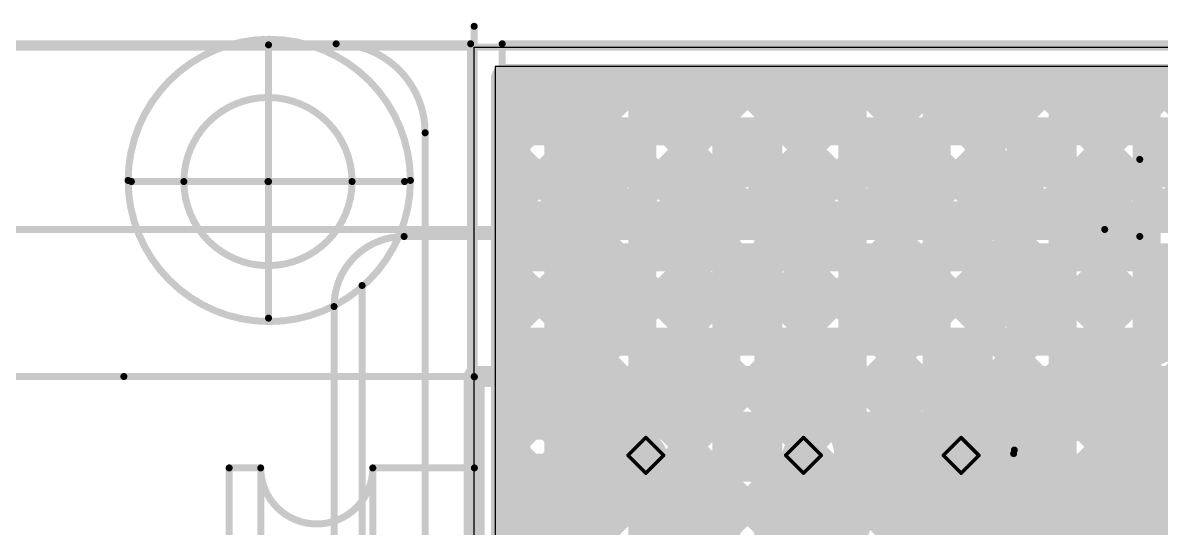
# Model space of a CAD drawing. Header units: millimetres. Extents: x 13 to 259, y -2 to 326.
# Drawn here: x 61.36 to 77.61, y 129.94 to 137.15 of the extents above; entities that cross this region are included whole.
import ezdxf

# ---------------------------------------------------------------- set-up
doc = ezdxf.new("R2010")
doc.units = ezdxf.units.MM
for name, color, linetype in [('BottomLayer', 5, 'Continuous'), ('BottomSolder', 6, 'Continuous'), ('ConnectLayer', 7, 'Continuous'), ('DrillDrawing', 1, 'Continuous'), ('Mechanical10', 56, 'Continuous'), ('Mechanical14', 56, 'Continuous'), ('Mechanical2', 216, 'Continuous'), ('Mechanical34', 56, 'Continuous'), ('Mechanical8', 56, 'Continuous'), ('Mechanical9', 56, 'Continuous'), ('MidLayer1', 16, 'Continuous'), ('MidLayer2', 76, 'Continuous'), ('MidLayer3', 90, 'Continuous'), ('MidLayer4', 156, 'Continuous'), ('MidLayer5', 130, 'Continuous'), ('MidLayer6', 216, 'Continuous'), ('MultiLayer', 9, 'Continuous'), ('TopLayer', 1, 'Continuous'), ('TopSolder', 216, 'Continuous')]:
    doc.layers.add(name, color=color, linetype=linetype)

# ---------------------------------------------------------------- blocks, each defined once
blk = doc.blocks.new('MTG240_400_176')
at = {"layer": 'BottomLayer', "const_width": 2}
blk.add_lwpolyline([(-1, 0, 1), (1, 0, 1)], format="xyb", close=True, dxfattribs=at)
at = {"layer": 'BottomSolder', "const_width": 2.102}
blk.add_lwpolyline([(-1.051, 0, 1), (1.051, 0, 1)], format="xyb", close=True, dxfattribs=at)
at = {"layer": 'MidLayer1', "const_width": 2}
blk.add_lwpolyline([(-1, 0, 1), (1, 0, 1)], format="xyb", close=True, dxfattribs=at)
at = {"layer": 'MidLayer2', "const_width": 2}
blk.add_lwpolyline([(-1, 0, 1), (1, 0, 1)], format="xyb", close=True, dxfattribs=at)
at = {"layer": 'MidLayer3', "const_width": 2}
blk.add_lwpolyline([(-1, 0, 1), (1, 0, 1)], format="xyb", close=True, dxfattribs=at)
at = {"layer": 'MidLayer4', "const_width": 2}
blk.add_lwpolyline([(-1, 0, 1), (1, 0, 1)], format="xyb", close=True, dxfattribs=at)
at = {"layer": 'MidLayer5', "const_width": 2}
blk.add_lwpolyline([(-1, 0, 1), (1, 0, 1)], format="xyb", close=True, dxfattribs=at)
at = {"layer": 'MidLayer6', "const_width": 2}
blk.add_lwpolyline([(-1, 0, 1), (1, 0, 1)], format="xyb", close=True, dxfattribs=at)
at = {"layer": 'MultiLayer', "const_width": 2}
blk.add_lwpolyline([(-1, 0, 1), (1, 0, 1)], format="xyb", close=True, dxfattribs=at)
at = {"layer": 'TopLayer', "const_width": 2}
blk.add_lwpolyline([(-1, 0, 1), (1, 0, 1)], format="xyb", close=True, dxfattribs=at)
at = {"layer": 'TopSolder', "const_width": 2.102}
blk.add_lwpolyline([(-1.051, 0, 1), (1.051, 0, 1)], format="xyb", close=True, dxfattribs=at)
blk = doc.blocks.new('MTG270_500_188')
at = {"layer": 'BottomLayer', "const_width": 2.5}
blk.add_lwpolyline([(-1.25, 0, 1), (1.25, 0, 1)], format="xyb", close=True, dxfattribs=at)
at = {"layer": 'BottomSolder', "const_width": 2.602}
blk.add_lwpolyline([(-1.301, 0, 1), (1.301, 0, 1)], format="xyb", close=True, dxfattribs=at)
at = {"layer": 'MidLayer1', "const_width": 2.5}
blk.add_lwpolyline([(-1.25, 0, 1), (1.25, 0, 1)], format="xyb", close=True, dxfattribs=at)
at = {"layer": 'MidLayer2', "const_width": 2.5}
blk.add_lwpolyline([(-1.25, 0, 1), (1.25, 0, 1)], format="xyb", close=True, dxfattribs=at)
at = {"layer": 'MidLayer3', "const_width": 2.5}
blk.add_lwpolyline([(-1.25, 0, 1), (1.25, 0, 1)], format="xyb", close=True, dxfattribs=at)
at = {"layer": 'MidLayer4', "const_width": 2.5}
blk.add_lwpolyline([(-1.25, 0, 1), (1.25, 0, 1)], format="xyb", close=True, dxfattribs=at)
at = {"layer": 'MidLayer5', "const_width": 2.5}
blk.add_lwpolyline([(-1.25, 0, 1), (1.25, 0, 1)], format="xyb", close=True, dxfattribs=at)
at = {"layer": 'MidLayer6', "const_width": 2.5}
blk.add_lwpolyline([(-1.25, 0, 1), (1.25, 0, 1)], format="xyb", close=True, dxfattribs=at)
at = {"layer": 'MultiLayer', "const_width": 2.5}
blk.add_lwpolyline([(-1.25, 0, 1), (1.25, 0, 1)], format="xyb", close=True, dxfattribs=at)
at = {"layer": 'TopLayer', "const_width": 2.5}
blk.add_lwpolyline([(-1.25, 0, 1), (1.25, 0, 1)], format="xyb", close=True, dxfattribs=at)
at = {"layer": 'TopSolder', "const_width": 2.602}
blk.add_lwpolyline([(-1.301, 0, 1), (1.301, 0, 1)], format="xyb", close=True, dxfattribs=at)

msp = doc.modelspace()

# ---------------------------------------------------------------- linework, layer by layer
at = {"layer": 'BottomLayer', "const_width": 0.3}
for points in [[(70.1, 130.975, 1), (70.4, 130.975, 1)], [(72.35, 130.975, 1), (72.65, 130.975, 1)], [(74.6, 130.975, 1), (74.9, 130.975, 1)]]:
    msp.add_lwpolyline(points, format="xyb", close=True, dxfattribs=at)
at = {"layer": 'ConnectLayer'}
for p, q in [((67.8, 125.027), (67.8, 136.8)), ((67.8, 136.8), (151.8, 136.8)), ((67.8, 125.027), (67.8, 136.8)), ((67.8, 136.8), (151.8, 136.8))]:
    msp.add_line(p, q, dxfattribs=at)
at = {"layer": 'ConnectLayer', "const_width": 0.4}
for points in [[(68.24, 136.36), (90.1, 136.36)], [(68.24, 132.1), (68.24, 136.36)], [(68.24, 133.577), (71.023, 136.36)], [(68.24, 134.425), (70.175, 136.36)], [(68.24, 131.88), (72.72, 136.36)], [(68.24, 131.031), (73.569, 136.36)], [(68.24, 132.728), (71.872, 136.36)], [(68.24, 136.122), (68.478, 136.36)], [(68.24, 135.274), (69.326, 136.36)], [(68.24, 130.183), (74.417, 136.36)], [(68.24, 127.637), (76.963, 136.36)], [(68.24, 136.36), (90.1, 136.36)], [(68.24, 132.1), (68.24, 136.36)], [(68.24, 133.577), (71.023, 136.36)], [(68.24, 131.88), (72.72, 136.36)], [(68.24, 135.274), (69.326, 136.36)], [(68.24, 134.425), (70.175, 136.36)], [(68.24, 132.728), (71.872, 136.36)], [(68.24, 136.122), (68.478, 136.36)], [(68.24, 131.031), (73.569, 136.36)], [(68.24, 130.183), (74.417, 136.36)], [(68.24, 127.637), (76.963, 136.36)], [(68.24, 136.36), (90.1, 136.36)], [(68.24, 129.334), (75.266, 136.36)], [(68.24, 128.485), (76.115, 136.36)], [(68.24, 131.031), (73.569, 136.36)], [(68.24, 130.183), (74.417, 136.36)], [(68.24, 125.94), (78.66, 136.36)], [(68.24, 125.091), (79.509, 136.36)], [(68.24, 127.637), (76.963, 136.36)], [(68.24, 126.788), (77.812, 136.36)], [(68.24, 135.274), (69.326, 136.36)], [(68.24, 134.425), (70.175, 136.36)], [(68.24, 136.122), (68.478, 136.36)], [(68.24, 132.1), (68.24, 136.36)], [(68.24, 132.728), (71.872, 136.36)], [(68.24, 131.88), (72.72, 136.36)], [(68.24, 133.577), (71.023, 136.36)], [(68.24, 136.36), (90.1, 136.36)], [(68.24, 132.1), (68.24, 136.36)], [(68.24, 136.36), (69.2, 136.36)], [(68.24, 136.122), (68.478, 136.36)], [(68.24, 132.1), (68.24, 136.36)], [(68.328, 124.331), (80.357, 136.36)], [(68.4, 124.097), (68.4, 136.36)], [(68.565, 123.72), (81.206, 136.36)], [(68.909, 123.215), (82.054, 136.36)], [(68.983, 136.36), (74.149, 131.195)], [(68.983, 136.36), (74.149, 131.195)], [(68.983, 136.36), (82.155, 123.188)], [(68.983, 136.36), (69.2, 136.143)], [(69, 123.114), (69, 136.36)], [(69.2, 126.593), (69.2, 136.36)], [(69.346, 122.804), (82.903, 136.36)], [(69.6, 122.633), (69.6, 136.36)], [(69.832, 136.36), (74.596, 131.596)], [(69.832, 136.36), (74.596, 131.596)], [(69.832, 136.36), (83.952, 122.24)], [(69.879, 122.487), (83.751, 136.36)], [(70.2, 122.366), (70.2, 136.36)], [(70.479, 131.573), (75.266, 136.36)], [(70.479, 131.573), (75.266, 136.36)], [(70.681, 136.36), (75.538, 131.503)], [(70.681, 136.36), (75.538, 131.503)], [(70.681, 136.36), (84.024, 123.017)], [(70.8, 122.249), (70.8, 136.36)], [(70.874, 131.119), (76.115, 136.36)], [(70.874, 131.119), (76.115, 136.36)], [(71.4, 122.24), (71.4, 136.36)], [(71.529, 136.36), (76.402, 131.487)], [(71.529, 136.36), (76.402, 131.487)], [(71.529, 136.36), (84.549, 123.34)], [(72, 122.24), (72, 136.36)], [(72.378, 136.36), (76.792, 131.946)], [(72.378, 136.36), (76.792, 131.946)], [(72.378, 136.36), (81.61, 127.128)], [(72.6, 122.24), (72.6, 136.36)], [(72.914, 131.463), (77.812, 136.36)], [(72.914, 131.463), (77.812, 136.36)], [(73.121, 130.821), (78.66, 136.36)], [(73.121, 130.821), (78.66, 136.36)], [(73.2, 122.24), (73.2, 136.36)], [(73.226, 136.36), (77.269, 132.317)], [(73.226, 136.36), (77.269, 132.317)], [(73.226, 136.36), (81.61, 127.976)], [(73.8, 122.24), (73.8, 136.36)], [(74.075, 136.36), (77.844, 132.591)], [(74.075, 136.36), (77.844, 132.591)], [(74.075, 136.36), (81.61, 128.825)], [(74.4, 123.296), (74.4, 136.36)], [(74.764, 131.615), (79.509, 136.36)], [(74.764, 131.615), (79.509, 136.36)], [(74.923, 136.36), (78.542, 132.741)], [(74.923, 136.36), (78.542, 132.741)], [(74.923, 136.36), (81.61, 129.673)], [(75, 123.107), (75, 136.36)], [(75.5, 131.503), (80.357, 136.36)], [(75.5, 131.503), (80.357, 136.36)], [(75.6, 122.24), (75.6, 136.36)], [(75.772, 136.36), (79.453, 132.679)], [(75.772, 136.36), (79.453, 132.679)], [(75.772, 136.36), (81.61, 130.522)], [(76.2, 123.205), (76.2, 136.36)], [(76.62, 136.36), (80.198, 132.782)], [(76.62, 136.36), (80.198, 132.782)], [(76.62, 136.36), (81.631, 131.349)], [(76.796, 131.95), (81.206, 136.36)], [(76.796, 131.95), (81.206, 136.36)], [(76.8, 123.296), (76.8, 136.36)], [(77.4, 122.24), (77.4, 136.36)], [(77.469, 136.36), (80.362, 133.467)], [(77.469, 136.36), (80.362, 133.467)], [(77.469, 136.36), (82.092, 131.737)], [(68.24, 136.255), (73.749, 130.746)], [(68.24, 136.255), (73.749, 130.746)], [(68.24, 136.255), (82.038, 122.457)], [(68.24, 136.255), (69.2, 135.295)], [(68.24, 135.274), (69.2, 136.234)], [(68.24, 136.2), (151.36, 136.2)], [(68.24, 135.6), (151.36, 135.6)], [(68.24, 135.406), (72.141, 131.505)], [(68.24, 135.406), (72.141, 131.505)], [(68.24, 135.406), (80.344, 123.303)], [(68.24, 135.406), (69.2, 134.446)], [(68.24, 134.425), (69.2, 135.385)], [(68.24, 135), (151.36, 135)], [(68.24, 134.558), (71.861, 130.937)], [(68.24, 134.558), (71.861, 130.937)], [(68.24, 134.558), (79.966, 122.832)], [(68.24, 134.558), (69.2, 133.598)], [(68.24, 133.577), (69.2, 134.537)], [(68.24, 134.4), (151.36, 134.4)], [(68.24, 133.8), (151.36, 133.8)], [(68.24, 133.709), (70.341, 131.609)], [(68.24, 133.709), (70.341, 131.609)], [(68.24, 133.709), (78.613, 123.337)], [(68.24, 133.709), (69.2, 132.749)], [(68.24, 132.728), (69.2, 133.688)], [(68.24, 133.2), (151.36, 133.2)], [(68.24, 132.861), (69.74, 131.361)], [(68.24, 132.861), (69.74, 131.361)], [(68.24, 132.861), (78.045, 123.056)], [(68.24, 132.861), (69.2, 131.901)], [(68.24, 131.88), (69.2, 132.84)], [(68.24, 132.6), (100.261, 132.6)], [(68.24, 125.032), (68.24, 132.1)], [(68.24, 125.032), (68.24, 132.1)], [(68.24, 125.032), (68.24, 132.1)], [(68.24, 125.032), (68.24, 132.1)], [(68.24, 125.032), (68.24, 132.1)], [(68.24, 132.012), (71.005, 129.247)], [(68.24, 132.012), (71.005, 129.247)], [(68.24, 132.012), (78.012, 122.24)], [(68.24, 132.012), (69.2, 131.052)], [(68.24, 132), (81.511, 132)], [(68.24, 131.031), (69.2, 131.991)], [(76.234, 131.388), (76.7, 131.854)], [(76.234, 131.388), (76.7, 131.854)], [(68.24, 131.4), (81.511, 131.4)], [(68.24, 131.164), (70.738, 128.666)], [(68.24, 131.164), (70.738, 128.666)], [(68.24, 131.164), (76.199, 123.205)], [(68.24, 131.164), (69.2, 130.204)], [(68.24, 130.183), (69.2, 131.143)], [(70.884, 131.066), (73.019, 128.93)], [(70.884, 131.066), (73.019, 128.93)], [(68.24, 130.8), (81.511, 130.8)], [(68.24, 129.334), (69.652, 130.746)], [(68.24, 129.334), (69.652, 130.746)], [(73.03, 130.616), (73.392, 130.254)], [(73.03, 130.616), (73.392, 130.254)], [(68.24, 126.788), (72.012, 130.561)], [(68.24, 126.788), (72.012, 130.561)], [(70.636, 130.465), (75.029, 126.071)], [(70.636, 130.465), (75.029, 126.071)], [(68.24, 128.485), (70.106, 130.351)], [(68.24, 128.485), (70.106, 130.351)], [(68.24, 130.315), (71.439, 127.117)], [(68.24, 130.315), (71.439, 127.117)], [(68.24, 130.315), (76.029, 122.526)], [(68.24, 130.315), (69.2, 129.355)], [(68.24, 129.334), (69.2, 130.294)], [(71.617, 129.317), (72.654, 130.354)], [(71.617, 129.317), (72.654, 130.354)], [(72.462, 130.336), (73.158, 129.64)], [(72.462, 130.336), (73.158, 129.64)], [(68.24, 130.2), (81.511, 130.2)], [(72.002, 128.853), (73.38, 130.231)], [(72.002, 128.853), (73.38, 130.231)]]:
    msp.add_lwpolyline(points, dxfattribs=at)
at = {"layer": 'ConnectLayer'}
for points, const_width in [([(68.14, 136.36, 1), (68.34, 136.36, 1)], 0.2), ([(68.14, 136.36, 1), (68.34, 136.36, 1)], 0.2), ([(68.14, 136.36, 1), (68.34, 136.36, 1)], 0.2), ([(68.14, 136.36, 1), (68.34, 136.36, 1)], 0.2), ([(68.14, 136.36, 1), (68.34, 136.36, 1)], 0.2), ([(68.14, 136.36, 1), (68.34, 136.36, 1)], 0.2), ([(68.14, 136.36, 1), (68.34, 136.36, 1)], 0.2), ([(68.14, 136.36, 1), (68.34, 136.36, 1)], 0.2), ([(68.14, 136.36, 1), (68.34, 136.36, 1)], 0.2), ([(68.14, 136.36, 1), (68.34, 136.36, 1)], 0.2), ([(68.3, 136.36, 1), (68.5, 136.36, 1)], 0.2), ([(68.378, 136.36, 1), (68.578, 136.36, 1)], 0.2), ([(68.378, 136.36, 1), (68.578, 136.36, 1)], 0.2), ([(68.378, 136.36, 1), (68.578, 136.36, 1)], 0.2), ([(68.378, 136.36, 1), (68.578, 136.36, 1)], 0.2), ([(68.883, 136.36, 1), (69.083, 136.36, 1)], 0.2), ([(68.883, 136.36, 1), (69.083, 136.36, 1)], 0.2), ([(68.883, 136.36, 1), (69.083, 136.36, 1)], 0.2), ([(68.883, 136.36, 1), (69.083, 136.36, 1)], 0.2), ([(68.9, 136.36, 1), (69.1, 136.36, 1)], 0.2), ([(69.1, 136.36, 1), (69.3, 136.36, 1)], 0.2), ([(69.1, 136.36, 1), (69.3, 136.36, 1)], 0.2), ([(69.226, 136.36, 1), (69.426, 136.36, 1)], 0.2), ([(69.226, 136.36, 1), (69.426, 136.36, 1)], 0.2), ([(69.226, 136.36, 1), (69.426, 136.36, 1)], 0.2), ([(69.5, 136.36, 1), (69.7, 136.36, 1)], 0.2), ([(69.732, 136.36, 1), (69.932, 136.36, 1)], 0.2), ([(69.732, 136.36, 1), (69.932, 136.36, 1)], 0.2), ([(69.732, 136.36, 1), (69.932, 136.36, 1)], 0.2), ([(70.075, 136.36, 1), (70.275, 136.36, 1)], 0.2), ([(70.075, 136.36, 1), (70.275, 136.36, 1)], 0.2), ([(70.075, 136.36, 1), (70.275, 136.36, 1)], 0.2), ([(70.1, 136.36, 1), (70.3, 136.36, 1)], 0.2), ([(70.581, 136.36, 1), (70.781, 136.36, 1)], 0.2), ([(70.581, 136.36, 1), (70.781, 136.36, 1)], 0.2), ([(70.581, 136.36, 1), (70.781, 136.36, 1)], 0.2), ([(70.7, 136.36, 1), (70.9, 136.36, 1)], 0.2), ([(70.923, 136.36, 1), (71.123, 136.36, 1)], 0.2), ([(70.923, 136.36, 1), (71.123, 136.36, 1)], 0.2), ([(70.923, 136.36, 1), (71.123, 136.36, 1)], 0.2), ([(71.3, 136.36, 1), (71.5, 136.36, 1)], 0.2), ([(71.429, 136.36, 1), (71.629, 136.36, 1)], 0.2), ([(71.429, 136.36, 1), (71.629, 136.36, 1)], 0.2), ([(71.429, 136.36, 1), (71.629, 136.36, 1)], 0.2), ([(71.772, 136.36, 1), (71.972, 136.36, 1)], 0.2), ([(71.772, 136.36, 1), (71.972, 136.36, 1)], 0.2), ([(71.772, 136.36, 1), (71.972, 136.36, 1)], 0.2), ([(71.9, 136.36, 1), (72.1, 136.36, 1)], 0.2), ([(72.278, 136.36, 1), (72.478, 136.36, 1)], 0.2), ([(72.278, 136.36, 1), (72.478, 136.36, 1)], 0.2), ([(72.278, 136.36, 1), (72.478, 136.36, 1)], 0.2), ([(72.5, 136.36, 1), (72.7, 136.36, 1)], 0.2), ([(72.62, 136.36, 1), (72.82, 136.36, 1)], 0.2), ([(72.62, 136.36, 1), (72.82, 136.36, 1)], 0.2), ([(72.62, 136.36, 1), (72.82, 136.36, 1)], 0.2), ([(73.1, 136.36, 1), (73.3, 136.36, 1)], 0.2), ([(73.126, 136.36, 1), (73.326, 136.36, 1)], 0.2), ([(73.126, 136.36, 1), (73.326, 136.36, 1)], 0.2), ([(73.126, 136.36, 1), (73.326, 136.36, 1)], 0.2), ([(73.469, 136.36, 1), (73.669, 136.36, 1)], 0.2), ([(73.469, 136.36, 1), (73.669, 136.36, 1)], 0.2), ([(73.469, 136.36, 1), (73.669, 136.36, 1)], 0.2), ([(73.7, 136.36, 1), (73.9, 136.36, 1)], 0.2), ([(73.975, 136.36, 1), (74.175, 136.36, 1)], 0.2), ([(73.975, 136.36, 1), (74.175, 136.36, 1)], 0.2), ([(73.975, 136.36, 1), (74.175, 136.36, 1)], 0.2), ([(74.3, 136.36, 1), (74.5, 136.36, 1)], 0.2), ([(74.317, 136.36, 1), (74.517, 136.36, 1)], 0.2), ([(74.317, 136.36, 1), (74.517, 136.36, 1)], 0.2), ([(74.317, 136.36, 1), (74.517, 136.36, 1)], 0.2), ([(74.823, 136.36, 1), (75.023, 136.36, 1)], 0.2), ([(74.823, 136.36, 1), (75.023, 136.36, 1)], 0.2), ([(74.823, 136.36, 1), (75.023, 136.36, 1)], 0.2), ([(74.9, 136.36, 1), (75.1, 136.36, 1)], 0.2), ([(75.166, 136.36, 1), (75.366, 136.36, 1)], 0.2), ([(75.166, 136.36, 1), (75.366, 136.36, 1)], 0.2), ([(75.166, 136.36, 1), (75.366, 136.36, 1)], 0.2), ([(75.5, 136.36, 1), (75.7, 136.36, 1)], 0.2), ([(75.672, 136.36, 1), (75.872, 136.36, 1)], 0.2), ([(75.672, 136.36, 1), (75.872, 136.36, 1)], 0.2), ([(75.672, 136.36, 1), (75.872, 136.36, 1)], 0.2), ([(76.015, 136.36, 1), (76.215, 136.36, 1)], 0.2), ([(76.015, 136.36, 1), (76.215, 136.36, 1)], 0.2), ([(76.015, 136.36, 1), (76.215, 136.36, 1)], 0.2), ([(76.1, 136.36, 1), (76.3, 136.36, 1)], 0.2), ([(76.52, 136.36, 1), (76.72, 136.36, 1)], 0.2), ([(76.52, 136.36, 1), (76.72, 136.36, 1)], 0.2), ([(76.52, 136.36, 1), (76.72, 136.36, 1)], 0.2), ([(76.7, 136.36, 1), (76.9, 136.36, 1)], 0.2), ([(76.863, 136.36, 1), (77.063, 136.36, 1)], 0.2), ([(76.863, 136.36, 1), (77.063, 136.36, 1)], 0.2), ([(76.863, 136.36, 1), (77.063, 136.36, 1)], 0.2), ([(77.3, 136.36, 1), (77.5, 136.36, 1)], 0.2), ([(77.369, 136.36, 1), (77.569, 136.36, 1)], 0.2), ([(77.369, 136.36, 1), (77.569, 136.36, 1)], 0.2), ([(77.369, 136.36, 1), (77.569, 136.36, 1)], 0.2), ([(68.14, 136.255, 1), (68.34, 136.255, 1)], 0.2), ([(68.14, 136.255, 1), (68.34, 136.255, 1)], 0.2), ([(68.14, 136.255, 1), (68.34, 136.255, 1)], 0.2), ([(68.14, 136.255, 1), (68.34, 136.255, 1)], 0.2), ([(68.14, 136.2, 1), (68.34, 136.2, 1)], 0.2), ([(69.1, 136.234, 1), (69.3, 136.234, 1)], 0.2), ([(69.1, 136.143, 1), (69.3, 136.143, 1)], 0.2), ([(68.14, 136.122, 1), (68.34, 136.122, 1)], 0.2), ([(68.14, 136.122, 1), (68.34, 136.122, 1)], 0.2), ([(68.14, 136.122, 1), (68.34, 136.122, 1)], 0.2), ([(68.14, 136.122, 1), (68.34, 136.122, 1)], 0.2), ([(68.14, 135.6, 1), (68.34, 135.6, 1)], 0.2), ([(68.14, 135.406, 1), (68.34, 135.406, 1)], 0.2), ([(68.14, 135.406, 1), (68.34, 135.406, 1)], 0.2), ([(68.14, 135.406, 1), (68.34, 135.406, 1)], 0.2), ([(68.14, 135.406, 1), (68.34, 135.406, 1)], 0.2), ([(69.1, 135.385, 1), (69.3, 135.385, 1)], 0.2), ([(68.14, 135.274, 1), (68.34, 135.274, 1)], 0.2), ([(68.14, 135.274, 1), (68.34, 135.274, 1)], 0.2), ([(68.14, 135.274, 1), (68.34, 135.274, 1)], 0.2), ([(68.14, 135.274, 1), (68.34, 135.274, 1)], 0.2), ([(69.1, 135.295, 1), (69.3, 135.295, 1)], 0.2), ([(68.14, 135, 1), (68.34, 135, 1)], 0.2), ([(68.14, 134.558, 1), (68.34, 134.558, 1)], 0.2), ([(68.14, 134.558, 1), (68.34, 134.558, 1)], 0.2), ([(68.14, 134.558, 1), (68.34, 134.558, 1)], 0.2), ([(68.14, 134.558, 1), (68.34, 134.558, 1)], 0.2), ([(69.1, 134.537, 1), (69.3, 134.537, 1)], 0.2), ([(68.14, 134.425, 1), (68.34, 134.425, 1)], 0.2), ([(68.14, 134.425, 1), (68.34, 134.425, 1)], 0.2), ([(68.14, 134.425, 1), (68.34, 134.425, 1)], 0.2), ([(68.14, 134.425, 1), (68.34, 134.425, 1)], 0.2), ([(68.14, 134.4, 1), (68.34, 134.4, 1)], 0.2), ([(69.1, 134.446, 1), (69.3, 134.446, 1)], 0.2), ([(68.14, 133.8, 1), (68.34, 133.8, 1)], 0.2), ([(68.14, 133.709, 1), (68.34, 133.709, 1)], 0.2), ([(68.14, 133.709, 1), (68.34, 133.709, 1)], 0.2), ([(68.14, 133.709, 1), (68.34, 133.709, 1)], 0.2), ([(68.14, 133.709, 1), (68.34, 133.709, 1)], 0.2), ([(68.14, 133.577, 1), (68.34, 133.577, 1)], 0.2), ([(68.14, 133.577, 1), (68.34, 133.577, 1)], 0.2), ([(68.14, 133.577, 1), (68.34, 133.577, 1)], 0.2), ([(68.14, 133.577, 1), (68.34, 133.577, 1)], 0.2), ([(69.1, 133.688, 1), (69.3, 133.688, 1)], 0.2), ([(69.1, 133.598, 1), (69.3, 133.598, 1)], 0.2), ([(68.14, 133.2, 1), (68.34, 133.2, 1)], 0.2), ([(68.14, 132.861, 1), (68.34, 132.861, 1)], 0.2), ([(68.14, 132.861, 1), (68.34, 132.861, 1)], 0.2), ([(68.14, 132.861, 1), (68.34, 132.861, 1)], 0.2), ([(68.14, 132.861, 1), (68.34, 132.861, 1)], 0.2), ([(68.14, 132.728, 1), (68.34, 132.728, 1)], 0.2), ([(68.14, 132.728, 1), (68.34, 132.728, 1)], 0.2), ([(68.14, 132.728, 1), (68.34, 132.728, 1)], 0.2), ([(68.14, 132.728, 1), (68.34, 132.728, 1)], 0.2), ([(69.1, 132.84, 1), (69.3, 132.84, 1)], 0.2), ([(69.1, 132.749, 1), (69.3, 132.749, 1)], 0.2), ([(68.14, 132.6, 1), (68.34, 132.6, 1)], 0.2), ([(77.169, 132.317, 1), (77.369, 132.317, 1)], 0.2), ([(77.169, 132.317, 1), (77.369, 132.317, 1)], 0.2), ([(68.14, 132.1, 1), (68.34, 132.1, 1)], 0.2), ([(68.14, 132.1, 1), (68.34, 132.1, 1)], 0.2), ([(68.14, 132.1, 1), (68.34, 132.1, 1)], 0.2), ([(68.14, 132.1, 1), (68.34, 132.1, 1)], 0.2), ([(68.14, 132.1, 1), (68.34, 132.1, 1)], 0.2), ([(68.14, 132.1, 1), (68.34, 132.1, 1)], 0.2), ([(68.14, 132.1, 1), (68.34, 132.1, 1)], 0.2), ([(68.14, 132.1, 1), (68.34, 132.1, 1)], 0.2), ([(68.14, 132.1, 1), (68.34, 132.1, 1)], 0.2), ([(68.14, 132.1, 1), (68.34, 132.1, 1)], 0.2), ([(68.14, 132.012, 1), (68.34, 132.012, 1)], 0.2), ([(68.14, 132.012, 1), (68.34, 132.012, 1)], 0.2), ([(68.14, 132.012, 1), (68.34, 132.012, 1)], 0.2), ([(68.14, 132.012, 1), (68.34, 132.012, 1)], 0.2), ([(68.14, 132, 1), (68.34, 132, 1)], 0.2), ([(69.1, 131.991, 1), (69.3, 131.991, 1)], 0.2), ([(76.692, 131.946, 1), (76.892, 131.946, 1)], 0.2), ([(76.692, 131.946, 1), (76.892, 131.946, 1)], 0.2), ([(76.696, 131.95, 1), (76.896, 131.95, 1)], 0.2), ([(76.696, 131.95, 1), (76.896, 131.95, 1)], 0.2), ([(68.14, 131.88, 1), (68.34, 131.88, 1)], 0.2), ([(68.14, 131.88, 1), (68.34, 131.88, 1)], 0.2), ([(68.14, 131.88, 1), (68.34, 131.88, 1)], 0.2), ([(68.14, 131.88, 1), (68.34, 131.88, 1)], 0.2), ([(69.1, 131.901, 1), (69.3, 131.901, 1)], 0.2), ([(76.6, 131.854, 1), (76.8, 131.854, 1)], 0.2), ([(76.6, 131.854, 1), (76.8, 131.854, 1)], 0.2), ([(70.89, 130.975, 1), (69.61, 130.975, 1)], 0.4), ([(70.89, 130.975, 1), (69.61, 130.975, 1)], 0.4), ([(70.241, 131.609, 1), (70.441, 131.609, 1)], 0.2), ([(70.241, 131.609, 1), (70.441, 131.609, 1)], 0.2), ([(73.14, 130.975, 1), (71.86, 130.975, 1)], 0.4), ([(73.14, 130.975, 1), (71.86, 130.975, 1)], 0.4), ([(74.496, 131.596, 1), (74.696, 131.596, 1)], 0.2), ([(74.496, 131.596, 1), (74.696, 131.596, 1)], 0.2), ([(74.664, 131.615, 1), (74.864, 131.615, 1)], 0.2), ([(74.664, 131.615, 1), (74.864, 131.615, 1)], 0.2), ([(70.379, 131.573, 1), (70.579, 131.573, 1)], 0.2), ([(70.379, 131.573, 1), (70.579, 131.573, 1)], 0.2), ([(72.041, 131.505, 1), (72.241, 131.505, 1)], 0.2), ([(72.041, 131.505, 1), (72.241, 131.505, 1)], 0.2), ([(72.814, 131.463, 1), (73.014, 131.463, 1)], 0.2), ([(72.814, 131.463, 1), (73.014, 131.463, 1)], 0.2), ([(75.047, 131.477, 1), (75.247, 131.477, 1)], 0.2), ([(75.047, 131.477, 1), (75.247, 131.477, 1)], 0.2), ([(75.047, 131.477, 1), (75.247, 131.477, 1)], 0.2), ([(75.047, 131.477, 1), (75.247, 131.477, 1)], 0.2), ([(75.4, 131.503, 1), (75.6, 131.503, 1)], 0.2), ([(75.4, 131.503, 1), (75.6, 131.503, 1)], 0.2), ([(75.438, 131.503, 1), (75.638, 131.503, 1)], 0.2), ([(75.438, 131.503, 1), (75.638, 131.503, 1)], 0.2), ([(76.302, 131.487, 1), (76.502, 131.487, 1)], 0.2), ([(76.302, 131.487, 1), (76.502, 131.487, 1)], 0.2), ([(68.14, 131.4, 1), (68.34, 131.4, 1)], 0.2), ([(69.64, 131.361, 1), (69.84, 131.361, 1)], 0.2), ([(69.64, 131.361, 1), (69.84, 131.361, 1)], 0.2), ([(76.134, 131.388, 1), (76.334, 131.388, 1)], 0.2), ([(76.134, 131.388, 1), (76.334, 131.388, 1)], 0.2), ([(76.22, 131.359, 1), (76.42, 131.359, 1)], 0.2), ([(76.22, 131.359, 1), (76.42, 131.359, 1)], 0.2), ([(76.22, 131.359, 1), (76.42, 131.359, 1)], 0.2), ([(76.22, 131.359, 1), (76.42, 131.359, 1)], 0.2), ([(68.14, 131.164, 1), (68.34, 131.164, 1)], 0.2), ([(68.14, 131.164, 1), (68.34, 131.164, 1)], 0.2), ([(68.14, 131.164, 1), (68.34, 131.164, 1)], 0.2), ([(68.14, 131.164, 1), (68.34, 131.164, 1)], 0.2), ([(69.1, 131.143, 1), (69.3, 131.143, 1)], 0.2), ([(70.774, 131.119, 1), (70.974, 131.119, 1)], 0.2), ([(70.774, 131.119, 1), (70.974, 131.119, 1)], 0.2), ([(74.049, 131.195, 1), (74.249, 131.195, 1)], 0.2), ([(74.049, 131.195, 1), (74.249, 131.195, 1)], 0.2), ([(68.14, 131.031, 1), (68.34, 131.031, 1)], 0.2), ([(68.14, 131.031, 1), (68.34, 131.031, 1)], 0.2), ([(68.14, 131.031, 1), (68.34, 131.031, 1)], 0.2), ([(68.14, 131.031, 1), (68.34, 131.031, 1)], 0.2), ([(69.1, 131.052, 1), (69.3, 131.052, 1)], 0.2), ([(69.51, 130.975, 1), (69.71, 130.975, 1)], 0.2), ([(69.51, 130.975, 1), (69.71, 130.975, 1)], 0.2), ([(70.784, 131.066, 1), (70.984, 131.066, 1)], 0.2), ([(70.784, 131.066, 1), (70.984, 131.066, 1)], 0.2), ([(70.79, 130.975, 1), (70.99, 130.975, 1)], 0.2), ([(70.79, 130.975, 1), (70.99, 130.975, 1)], 0.2), ([(71.76, 130.975, 1), (71.96, 130.975, 1)], 0.2), ([(71.76, 130.975, 1), (71.96, 130.975, 1)], 0.2), ([(71.761, 130.937, 1), (71.961, 130.937, 1)], 0.2), ([(71.761, 130.937, 1), (71.961, 130.937, 1)], 0.2), ([(73.04, 130.975, 1), (73.24, 130.975, 1)], 0.2), ([(73.04, 130.975, 1), (73.24, 130.975, 1)], 0.2), ([(74.016, 131.065, 1), (74.216, 131.065, 1)], 0.2), ([(74.016, 131.065, 1), (74.216, 131.065, 1)], 0.2), ([(74.016, 131.065, 1), (74.216, 131.065, 1)], 0.2), ([(74.016, 131.065, 1), (74.216, 131.065, 1)], 0.2), ([(68.14, 130.8, 1), (68.34, 130.8, 1)], 0.2), ([(73.021, 130.821, 1), (73.221, 130.821, 1)], 0.2), ([(73.021, 130.821, 1), (73.221, 130.821, 1)], 0.2), ([(69.552, 130.746, 1), (69.752, 130.746, 1)], 0.2), ([(69.552, 130.746, 1), (69.752, 130.746, 1)], 0.2), ([(72.93, 130.616, 1), (73.13, 130.616, 1)], 0.2), ([(72.93, 130.616, 1), (73.13, 130.616, 1)], 0.2), ([(73.649, 130.746, 1), (73.849, 130.746, 1)], 0.2), ([(73.649, 130.746, 1), (73.849, 130.746, 1)], 0.2), ([(70.536, 130.465, 1), (70.736, 130.465, 1)], 0.2), ([(70.536, 130.465, 1), (70.736, 130.465, 1)], 0.2), ([(71.912, 130.561, 1), (72.112, 130.561, 1)], 0.2), ([(71.912, 130.561, 1), (72.112, 130.561, 1)], 0.2), ([(68.14, 130.315, 1), (68.34, 130.315, 1)], 0.2), ([(68.14, 130.315, 1), (68.34, 130.315, 1)], 0.2), ([(68.14, 130.315, 1), (68.34, 130.315, 1)], 0.2), ([(68.14, 130.315, 1), (68.34, 130.315, 1)], 0.2), ([(69.1, 130.294, 1), (69.3, 130.294, 1)], 0.2), ([(70.006, 130.351, 1), (70.206, 130.351, 1)], 0.2), ([(70.006, 130.351, 1), (70.206, 130.351, 1)], 0.2), ([(72.362, 130.336, 1), (72.562, 130.336, 1)], 0.2), ([(72.362, 130.336, 1), (72.562, 130.336, 1)], 0.2), ([(72.554, 130.354, 1), (72.754, 130.354, 1)], 0.2), ([(72.554, 130.354, 1), (72.754, 130.354, 1)], 0.2), ([(68.14, 130.2, 1), (68.34, 130.2, 1)], 0.2), ([(68.14, 130.183, 1), (68.34, 130.183, 1)], 0.2), ([(68.14, 130.183, 1), (68.34, 130.183, 1)], 0.2), ([(68.14, 130.183, 1), (68.34, 130.183, 1)], 0.2), ([(68.14, 130.183, 1), (68.34, 130.183, 1)], 0.2), ([(69.1, 130.204, 1), (69.3, 130.204, 1)], 0.2), ([(73.28, 130.231, 1), (73.48, 130.231, 1)], 0.2), ([(73.28, 130.231, 1), (73.48, 130.231, 1)], 0.2), ([(73.292, 130.254, 1), (73.492, 130.254, 1)], 0.2), ([(73.292, 130.254, 1), (73.492, 130.254, 1)], 0.2)]:
    msp.add_lwpolyline(points, format="xyb", close=True, dxfattribs=dict(at, const_width=const_width))
at = {"layer": 'ConnectLayer', "const_width": 0.4}
for points in [[(76.32, 131.359, -0.758253), (81.703, 129.85)], [(76.32, 131.359, -0.758253), (81.703, 129.85)], [(74.116, 131.065, -0.579049), (75.147, 131.477)], [(74.116, 131.065, -0.579049), (75.147, 131.477)], [(75.147, 131.477, -0.124535), (76.32, 131.359)], [(75.147, 131.477, -0.124535), (76.32, 131.359)], [(73.097, 129.087, -0.245444), (74.116, 131.065)], [(73.097, 129.087, -0.245444), (74.116, 131.065)], [(81.703, 129.85, -0.595391), (77.216, 127.417)], [(81.703, 129.85, -0.595391), (77.216, 127.417)]]:
    msp.add_lwpolyline(points, format="xyb", dxfattribs=at)
at = {"layer": 'DrillDrawing', "const_width": 0.0508}
for points in [[(69.996, 130.975), (70.25, 131.229)], [(70.25, 131.229), (70.504, 130.975)], [(72.246, 130.975), (72.5, 131.229)], [(72.5, 131.229), (72.754, 130.975)], [(74.496, 130.975), (74.75, 131.229)], [(74.75, 131.229), (75.004, 130.975)], [(69.996, 130.975), (70.25, 130.721)], [(70.25, 130.721), (70.504, 130.975)], [(72.246, 130.975), (72.5, 130.721)], [(72.5, 130.721), (72.754, 130.975)], [(74.496, 130.975), (74.75, 130.721)], [(74.75, 130.721), (75.004, 130.975)]]:
    msp.add_lwpolyline(points, dxfattribs=at)
at = {"layer": 'DrillDrawing', "const_width": 0.0254}
for points in [[(70.237, 131.229, 1), (70.263, 131.229, 1)], [(70.237, 131.229, 1), (70.263, 131.229, 1)], [(72.487, 131.229, 1), (72.513, 131.229, 1)], [(72.487, 131.229, 1), (72.513, 131.229, 1)], [(74.737, 131.229, 1), (74.763, 131.229, 1)], [(74.737, 131.229, 1), (74.763, 131.229, 1)], [(69.983, 130.975, 1), (70.009, 130.975, 1)], [(69.983, 130.975, 1), (70.009, 130.975, 1)], [(70.491, 130.975, 1), (70.517, 130.975, 1)], [(70.491, 130.975, 1), (70.517, 130.975, 1)], [(72.233, 130.975, 1), (72.259, 130.975, 1)], [(72.233, 130.975, 1), (72.259, 130.975, 1)], [(72.741, 130.975, 1), (72.767, 130.975, 1)], [(72.741, 130.975, 1), (72.767, 130.975, 1)], [(74.483, 130.975, 1), (74.509, 130.975, 1)], [(74.483, 130.975, 1), (74.509, 130.975, 1)], [(74.991, 130.975, 1), (75.017, 130.975, 1)], [(74.991, 130.975, 1), (75.017, 130.975, 1)], [(70.237, 130.721, 1), (70.263, 130.721, 1)], [(70.237, 130.721, 1), (70.263, 130.721, 1)], [(72.487, 130.721, 1), (72.513, 130.721, 1)], [(72.487, 130.721, 1), (72.513, 130.721, 1)], [(74.737, 130.721, 1), (74.763, 130.721, 1)], [(74.737, 130.721, 1), (74.763, 130.721, 1)]]:
    msp.add_lwpolyline(points, format="xyb", close=True, dxfattribs=at)
at = {"layer": 'Mechanical10', "const_width": 0.1}
for points in [[(67.8, 132.1), (67.8, 137.1)], [(76.8, 134.2), (79.3, 134.2)], [(62.8, 132.1), (67.8, 132.1)]]:
    msp.add_lwpolyline(points, dxfattribs=at)
at = {"layer": 'Mechanical10', "const_width": 0.05}
for points in [[(67.775, 137.1, 1), (67.825, 137.1, 1)], [(76.775, 134.2, 1), (76.825, 134.2, 1)], [(62.775, 132.1, 1), (62.825, 132.1, 1)], [(67.775, 132.1, 1), (67.825, 132.1, 1)], [(67.775, 132.1, 1), (67.825, 132.1, 1)]]:
    msp.add_lwpolyline(points, format="xyb", close=True, dxfattribs=at)
at = {"layer": 'Mechanical14', "const_width": 0.3}
for points in [[(67.8, 132.1), (78.3, 132.1)], [(67.8, 71.1), (67.8, 132.1)]]:
    msp.add_lwpolyline(points, dxfattribs=at)
at = {"layer": 'Mechanical14', "const_width": 0.15}
msp.add_lwpolyline([(67.725, 132.1, 1), (67.875, 132.1, 1)], format="xyb", close=True, dxfattribs=at)
msp.add_lwpolyline([(67.725, 132.1, 1), (67.875, 132.1, 1)], format="xyb", close=True, dxfattribs=at)
at = {"layer": 'Mechanical2', "const_width": 0.1}
for points in [[(67.8, 132.1), (78.3, 132.1)], [(67.8, 71.1), (67.8, 132.1)], [(67.803, 130.796), (67.803, 132.096)], [(67.803, 132.096), (78.803, 132.096)], [(75.5, 129.1), (75.5, 131)], [(64.303, 72.346), (64.303, 130.796)], [(64.303, 130.796), (64.753, 130.796)], [(64.753, 72.346), (64.753, 130.796)], [(66.353, 72.346), (66.353, 130.796)], [(66.353, 130.796), (67.803, 130.796)]]:
    msp.add_lwpolyline(points, dxfattribs=at)
at = {"layer": 'Mechanical2', "const_width": 0.05}
for points in [[(67.775, 132.1, 1), (67.825, 132.1, 1)], [(67.775, 132.1, 1), (67.825, 132.1, 1)], [(67.778, 132.096, 1), (67.828, 132.096, 1)], [(67.778, 132.096, 1), (67.828, 132.096, 1)], [(75.475, 131, 1), (75.525, 131, 1)], [(64.278, 130.796, 1), (64.328, 130.796, 1)], [(64.278, 130.796, 1), (64.328, 130.796, 1)], [(64.728, 130.796, 1), (64.778, 130.796, 1)], [(64.728, 130.796, 1), (64.778, 130.796, 1)], [(64.728, 130.796, 1), (64.778, 130.796, 1)], [(66.328, 130.796, 1), (66.378, 130.796, 1)], [(66.328, 130.796, 1), (66.378, 130.796, 1)], [(66.328, 130.796, 1), (66.378, 130.796, 1)], [(67.778, 130.796, 1), (67.828, 130.796, 1)], [(67.778, 130.796, 1), (67.828, 130.796, 1)]]:
    msp.add_lwpolyline(points, format="xyb", close=True, dxfattribs=at)
at = {"layer": 'Mechanical2', "const_width": 0.1}
msp.add_lwpolyline([(66.353, 130.796, -1), (64.753, 130.796)], format="xyb", dxfattribs=at)
at = {"layer": 'Mechanical34', "const_width": 0.1}
for points in [[(12.75, 136.85), (67.75, 136.85)], [(64.865, 134.884), (64.865, 136.834)], [(67.75, 124.85), (67.75, 136.85)], [(68.2, 125.009), (68.2, 136.85)], [(68.2, 136.85), (151.8, 136.85)], [(67.1, 122.425), (67.1, 135.58)], [(62.907, 134.884), (64.857, 134.884)], [(64.865, 132.934), (64.865, 134.884)], [(64.865, 134.884), (66.807, 134.884)], [(66.2, 122.6), (66.2, 133.4)], [(75.51, 129.101), (75.51, 131.051)]]:
    msp.add_lwpolyline(points, dxfattribs=at)
at = {"layer": 'Mechanical34'}
for points, const_width in [([(66.89, 134.9, 1), (62.861, 134.9, 1)], 0.1), ([(64.84, 136.834, 1), (64.89, 136.834, 1)], 0.05), ([(65.805, 136.85, 1), (65.855, 136.85, 1)], 0.05), ([(67.725, 136.85, 1), (67.775, 136.85, 1)], 0.05), ([(67.725, 136.85, 1), (67.775, 136.85, 1)], 0.05), ([(68.175, 136.85, 1), (68.225, 136.85, 1)], 0.05), ([(68.175, 136.85, 1), (68.225, 136.85, 1)], 0.05), ([(66.057, 134.884, 1), (63.657, 134.884, 1)], 0.1), ([(67.075, 135.58, 1), (67.125, 135.58, 1)], 0.05), ([(67.075, 135.58, 1), (67.125, 135.58, 1)], 0.05), ([(62.836, 134.9, 1), (62.886, 134.9, 1)], 0.05), ([(62.882, 134.884, 1), (62.932, 134.884, 1)], 0.05), ([(63.632, 134.884, 1), (63.682, 134.884, 1)], 0.05), ([(64.832, 134.884, 1), (64.882, 134.884, 1)], 0.05), ([(64.84, 134.884, 1), (64.89, 134.884, 1)], 0.05), ([(64.84, 134.884, 1), (64.89, 134.884, 1)], 0.05), ([(64.84, 134.884, 1), (64.89, 134.884, 1)], 0.05), ([(66.032, 134.884, 1), (66.082, 134.884, 1)], 0.05), ([(66.782, 134.884, 1), (66.832, 134.884, 1)], 0.05), ([(66.865, 134.9, 1), (66.915, 134.9, 1)], 0.05), ([(66.175, 133.4, 1), (66.225, 133.4, 1)], 0.05), ([(64.84, 132.934, 1), (64.89, 132.934, 1)], 0.05), ([(75.485, 131.051, 1), (75.535, 131.051, 1)], 0.05), ([(79.994, 129.875, 1), (77.594, 129.875, 1)], 0.1), ([(76.702, 129.101, 1), (74.302, 129.101, 1)], 0.1)]:
    msp.add_lwpolyline(points, format="xyb", close=True, dxfattribs=dict(at, const_width=const_width))
at = {"layer": 'Mechanical34', "const_width": 0.1}
msp.add_lwpolyline([(65.83, 136.85, -0.414214), (67.1, 135.58)], format="xyb", dxfattribs=at)
at = {"layer": 'Mechanical8', "const_width": 0.1}
msp.add_lwpolyline([(80.15, 129.85, 1), (77.45, 129.85, 1)], format="xyb", close=True, dxfattribs=at)
at = {"layer": 'Mechanical9', "const_width": 0.1}
for points in [[(42, 136.8), (89.8, 136.8)], [(77.3, 134.1), (77.3, 135.2)], [(42, 134.2), (82.3, 134.2)], [(66.8, 134.1), (77.3, 134.1)], [(65.8, 70.1), (65.8, 133.1)], [(42, 132.1), (78, 132.1)], [(67.8, 71.1), (67.8, 132.1)], [(67.8, 132.1), (78.3, 132.1)]]:
    msp.add_lwpolyline(points, dxfattribs=at)
for points in [[(77.3, 135.2, -0.414214), (78.3, 136.2)], [(65.8, 133.1, -0.414214), (66.8, 134.1)]]:
    msp.add_lwpolyline(points, format="xyb", dxfattribs=at)
at = {"layer": 'Mechanical9', "const_width": 0.05}
for points in [[(77.275, 135.2, 1), (77.325, 135.2, 1)], [(77.275, 135.2, 1), (77.325, 135.2, 1)], [(66.775, 134.1, 1), (66.825, 134.1, 1)], [(66.775, 134.1, 1), (66.825, 134.1, 1)], [(77.275, 134.1, 1), (77.325, 134.1, 1)], [(77.275, 134.1, 1), (77.325, 134.1, 1)], [(65.775, 133.1, 1), (65.825, 133.1, 1)], [(65.775, 133.1, 1), (65.825, 133.1, 1)], [(67.775, 132.1, 1), (67.825, 132.1, 1)], [(67.775, 132.1, 1), (67.825, 132.1, 1)]]:
    msp.add_lwpolyline(points, format="xyb", close=True, dxfattribs=at)
at = {"layer": 'MidLayer1', "const_width": 0.3}
for points in [[(70.1, 130.975, 1), (70.4, 130.975, 1)], [(72.35, 130.975, 1), (72.65, 130.975, 1)], [(74.6, 130.975, 1), (74.9, 130.975, 1)]]:
    msp.add_lwpolyline(points, format="xyb", close=True, dxfattribs=at)
at = {"layer": 'MidLayer2', "const_width": 0.3}
for points in [[(70.1, 130.975, 1), (70.4, 130.975, 1)], [(72.35, 130.975, 1), (72.65, 130.975, 1)], [(74.6, 130.975, 1), (74.9, 130.975, 1)]]:
    msp.add_lwpolyline(points, format="xyb", close=True, dxfattribs=at)
at = {"layer": 'MidLayer3', "const_width": 0.3}
for points in [[(70.1, 130.975, 1), (70.4, 130.975, 1)], [(72.35, 130.975, 1), (72.65, 130.975, 1)], [(74.6, 130.975, 1), (74.9, 130.975, 1)]]:
    msp.add_lwpolyline(points, format="xyb", close=True, dxfattribs=at)
at = {"layer": 'MidLayer4', "const_width": 0.3}
for points in [[(70.1, 130.975, 1), (70.4, 130.975, 1)], [(72.35, 130.975, 1), (72.65, 130.975, 1)], [(74.6, 130.975, 1), (74.9, 130.975, 1)]]:
    msp.add_lwpolyline(points, format="xyb", close=True, dxfattribs=at)
at = {"layer": 'MidLayer5', "const_width": 0.3}
for points in [[(70.1, 130.975, 1), (70.4, 130.975, 1)], [(72.35, 130.975, 1), (72.65, 130.975, 1)], [(74.6, 130.975, 1), (74.9, 130.975, 1)]]:
    msp.add_lwpolyline(points, format="xyb", close=True, dxfattribs=at)
at = {"layer": 'MidLayer6', "const_width": 0.3}
for points in [[(70.1, 130.975, 1), (70.4, 130.975, 1)], [(72.35, 130.975, 1), (72.65, 130.975, 1)], [(74.6, 130.975, 1), (74.9, 130.975, 1)]]:
    msp.add_lwpolyline(points, format="xyb", close=True, dxfattribs=at)
at = {"layer": 'MultiLayer', "const_width": 0.3}
for points in [[(70.1, 130.975, 1), (70.4, 130.975, 1)], [(72.35, 130.975, 1), (72.65, 130.975, 1)], [(74.6, 130.975, 1), (74.9, 130.975, 1)]]:
    msp.add_lwpolyline(points, format="xyb", close=True, dxfattribs=at)
at = {"layer": 'TopLayer'}
for p, q in [((151.525, 136.525), (68.1, 136.525)), ((68.1, 136.525), (68.1, 127.3))]:
    msp.add_line(p, q, dxfattribs=at)
at = {"layer": 'TopLayer', "const_width": 0.3}
for points in [[(70.1, 130.975, 1), (70.4, 130.975, 1)], [(72.35, 130.975, 1), (72.65, 130.975, 1)], [(74.6, 130.975, 1), (74.9, 130.975, 1)]]:
    msp.add_lwpolyline(points, format="xyb", close=True, dxfattribs=at)

# ---------------------------------------------------------------- block references
for name, p in [('MTG270_500_188', (78.8, 129.85)), ('MTG240_400_176', (75.5, 129.1))]:
    msp.add_blockref(name, p)

doc.saveas('drawing.dxf')
